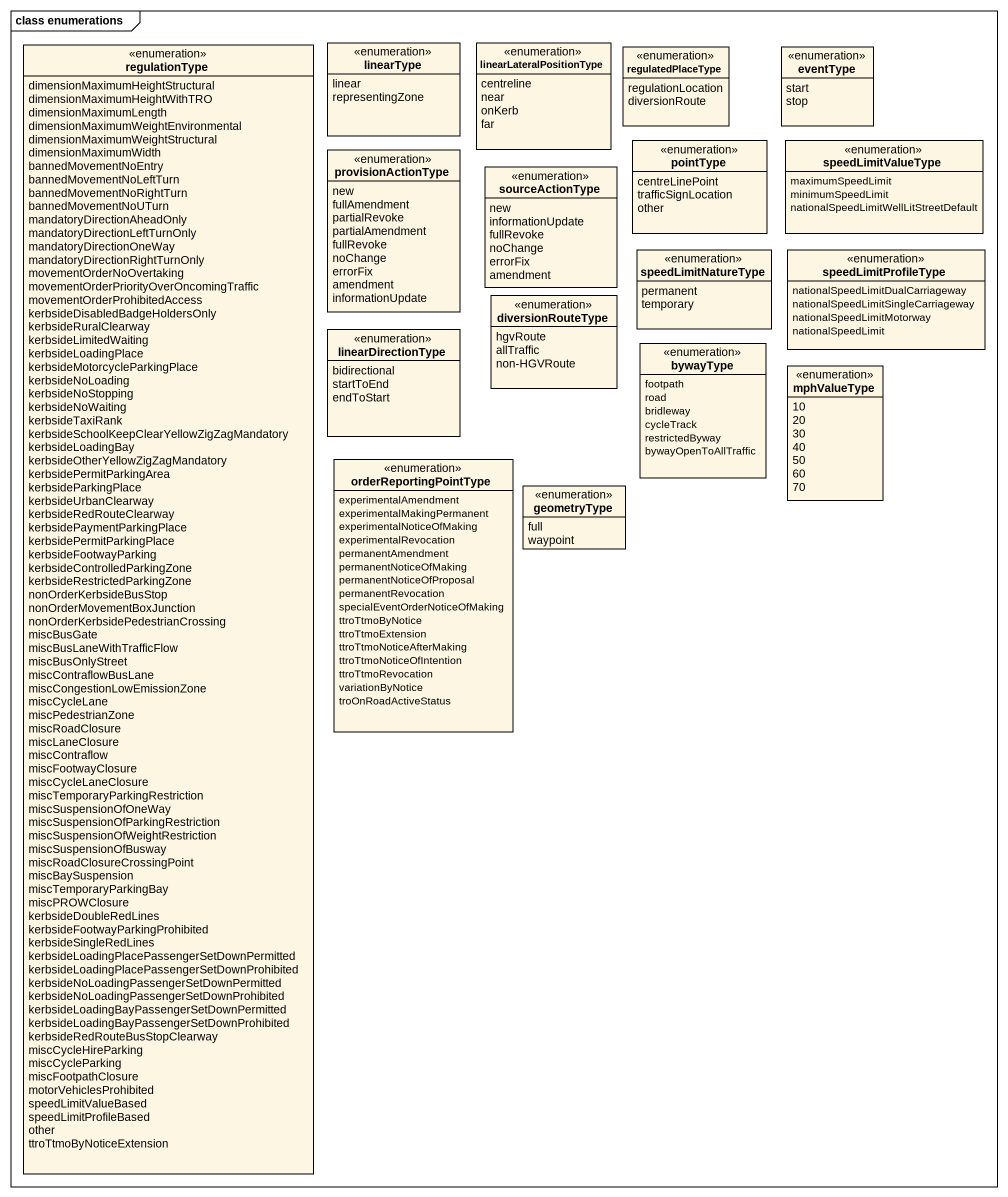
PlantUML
@startuml
mainframe class enumerations
hide circle
hide empty members
enum regulationType {
  dimensionMaximumHeightStructural
  dimensionMaximumHeightWithTRO
  dimensionMaximumLength
  dimensionMaximumWeightEnvironmental
  dimensionMaximumWeightStructural
  dimensionMaximumWidth
  bannedMovementNoEntry
  bannedMovementNoLeftTurn
  bannedMovementNoRightTurn
  bannedMovementNoUTurn
  mandatoryDirectionAheadOnly
  mandatoryDirectionLeftTurnOnly
  mandatoryDirectionOneWay
  mandatoryDirectionRightTurnOnly
  movementOrderNoOvertaking
  movementOrderPriorityOverOncomingTraffic
  movementOrderProhibitedAccess
  kerbsideDisabledBadgeHoldersOnly
  kerbsideRuralClearway
  kerbsideLimitedWaiting
  kerbsideLoadingPlace
  kerbsideMotorcycleParkingPlace
  kerbsideNoLoading
  kerbsideNoStopping
  kerbsideNoWaiting
  kerbsideTaxiRank
  kerbsideSchoolKeepClearYellowZigZagMandatory
  kerbsideLoadingBay
  kerbsideOtherYellowZigZagMandatory
  kerbsidePermitParkingArea
  kerbsideParkingPlace
  kerbsideUrbanClearway
  kerbsideRedRouteClearway
  kerbsidePaymentParkingPlace
  kerbsidePermitParkingPlace
  kerbsideFootwayParking
  kerbsideControlledParkingZone
  kerbsideRestrictedParkingZone
  nonOrderKerbsideBusStop
  nonOrderMovementBoxJunction
  nonOrderKerbsidePedestrianCrossing
  miscBusGate
  miscBusLaneWithTrafficFlow
  miscBusOnlyStreet
  miscContraflowBusLane
  miscCongestionLowEmissionZone
  miscCycleLane
  miscPedestrianZone
  miscRoadClosure
  miscLaneClosure
  miscContraflow
  miscFootwayClosure
  miscCycleLaneClosure
  miscTemporaryParkingRestriction
  miscSuspensionOfOneWay
  miscSuspensionOfParkingRestriction
  miscSuspensionOfWeightRestriction
  miscSuspensionOfBusway
  miscRoadClosureCrossingPoint
  miscBaySuspension
  miscTemporaryParkingBay
  miscPROWClosure
  kerbsideDoubleRedLines
  kerbsideFootwayParkingProhibited
  kerbsideSingleRedLines
  kerbsideLoadingPlacePassengerSetDownPermitted
  kerbsideLoadingPlacePassengerSetDownProhibited
  kerbsideNoLoadingPassengerSetDownPermitted
  kerbsideNoLoadingPassengerSetDownProhibited
  kerbsideLoadingBayPassengerSetDownPermitted
  kerbsideLoadingBayPassengerSetDownProhibited
  kerbsideRedRouteBusStopClearway
  miscCycleHireParking
  miscCycleParking
  miscFootpathClosure
  motorVehiclesProhibited
  speedLimitValueBased
  speedLimitProfileBased
  other
  ttroTtmoByNoticeExtension
}
enum linearType {
  linear
  representingZone
}
enum linearLateralPositionType {
  centreline
  near
  onKerb
  far
}
enum regulatedPlaceType {
  regulationLocation
  diversionRoute
}
enum eventType {
  start
  stop
}
enum provisionActionType {
  new
  fullAmendment
  partialRevoke
  partialAmendment
  fullRevoke
  noChange
  errorFix
  amendment
  informationUpdate
}
enum sourceActionType {
  new
  informationUpdate
  fullRevoke
  noChange
  errorFix
  amendment
}
enum pointType {
  centreLinePoint
  trafficSignLocation
  other
}
enum speedLimitValueType {
  maximumSpeedLimit
  minimumSpeedLimit
  nationalSpeedLimitWellLitStreetDefault
}
enum speedLimitNatureType {
  permanent
  temporary
}
enum speedLimitProfileType {
  nationalSpeedLimitDualCarriageway
  nationalSpeedLimitSingleCarriageway
  nationalSpeedLimitMotorway
  nationalSpeedLimit
}
enum diversionRouteType {
  hgvRoute
  allTraffic
  non-HGVRoute
}
enum linearDirectionType {
  bidirectional
  startToEnd
  endToStart
}
enum bywayType {
  footpath
  road
  bridleway
  cycleTrack
  restrictedByway
  bywayOpenToAllTraffic
}
enum mphValueType {
  10
  20
  30
  40
  50
  60
  70
}
enum orderReportingPointType {
  experimentalAmendment
  experimentalMakingPermanent
  experimentalNoticeOfMaking
  experimentalRevocation
  permanentAmendment
  permanentNoticeOfMaking
  permanentNoticeOfProposal
  permanentRevocation
  specialEventOrderNoticeOfMaking
  ttroTtmoByNotice
  ttroTtmoExtension
  ttroTtmoNoticeAfterMaking
  ttroTtmoNoticeOfIntention
  ttroTtmoRevocation
  variationByNotice
  troOnRoadActiveStatus
}
enum geometryType {
  full
  waypoint
}
@enduml
